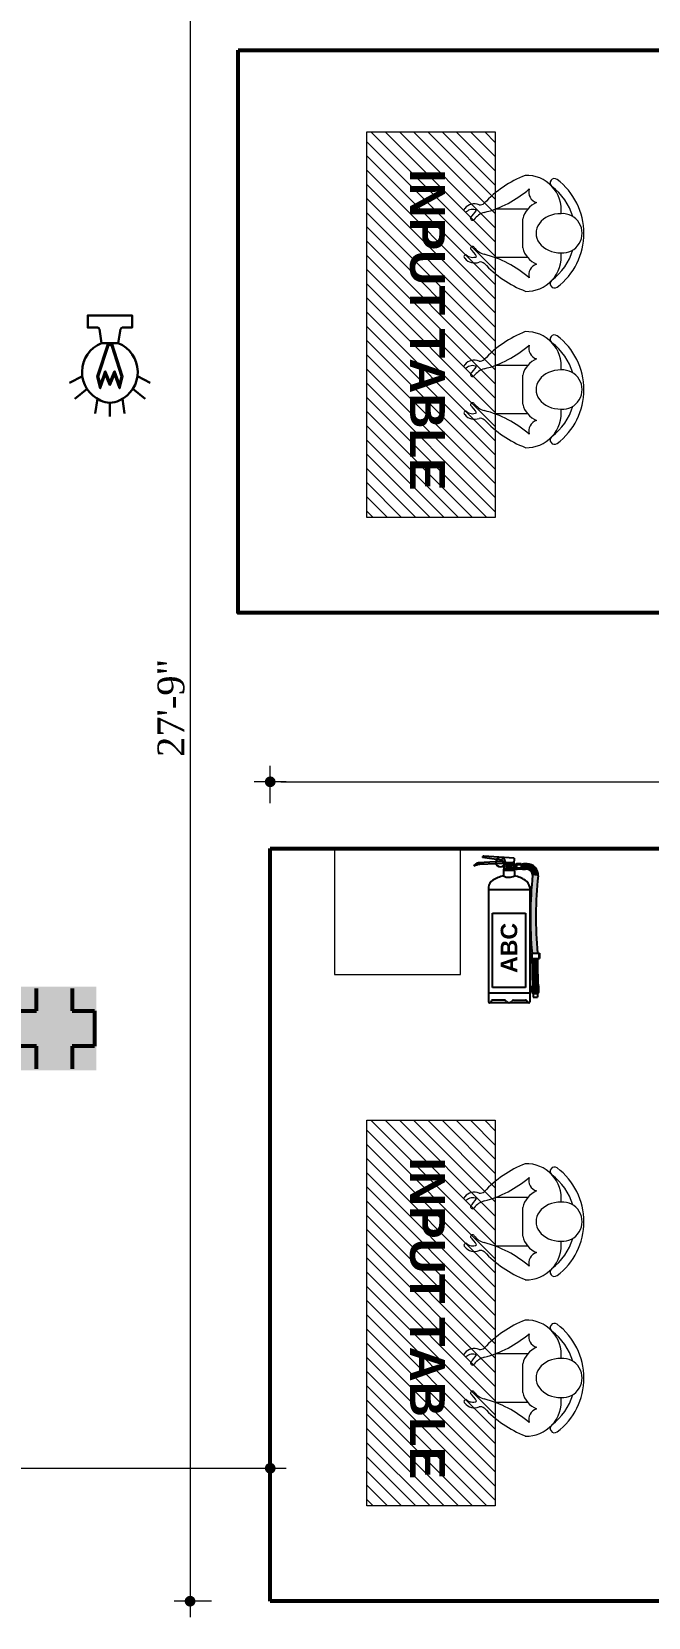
# Model space of a CAD drawing. Header units: inches. Extents: x -250485 to 735580, y -140410 to 288049.
# Drawn here: x 34338.6 to 34453.6, y 21478.6 to 21774.6 of the extents above; entities that cross this region are included whole.
import ezdxf

# ---------------------------------------------------------------- set-up
doc = ezdxf.new("R2010")
doc.units = ezdxf.units.IN
doc.header["$MEASUREMENT"] = 0
doc.header["$PDMODE"] = 35
doc.layers.get('0').update_dxf_attribs({"lineweight": 0})
doc.layers.get('Defpoints').update_dxf_attribs({"lineweight": 0})
for name, color, linetype, lineweight in [('COLUMN-2', 102, 'Continuous', 0), ('DIM 01', 250, 'Continuous', 9), ('Emergency Light', 251, 'Continuous', 15), ('Layer1', 134, 'Continuous', 0), ('MAN', 215, 'Continuous', 0), ('sheet', 7, 'Continuous', 15), ('Table', 244, 'Continuous', 0), ('TEXT-1', 7, 'Continuous', 0), ('wall', 7, 'Continuous', 0)]:
    doc.layers.add(name, color=color, linetype=linetype, lineweight=lineweight)
doc.layers.add('FIREACC', color=30, linetype='Continuous')
doc.layers.add('OUTSIDE', color=253, linetype='Continuous')
doc.styles.add('REG', font='times.ttf')
doc.styles.get("Standard").update_dxf_attribs({"font": 'arialbd.ttf', "height": 24})
doc.dimstyles.new('Dim-Pres', dxfattribs={"dimtxt": 5.5, "dimasz": 2, "dimexe": 1.5, "dimexo": 1.5, "dimgap": 1, "dimtad": 3, "dimdec": 0, "dimzin": 3, "dimdsep": 46, "dimlunit": 4, "dimtxsty": 'REG', "dimblk": 'point', "dimcen": 2, "dimclrd": 256, "dimclre": 256, "dimclrt": 7, "dimadec": 0, "dimazin": 0, "dimtfac": 0.75, "dimtdec": 0, "dimtmove": 1, "dimatfit": 3, "dimldrblk": 'point', "dimfxl": 0, "dimtolj": 1, "dimtzin": 0, "dimlwd": -1, "dimlwe": -1, "dimarcsym": 1})

# ---------------------------------------------------------------- blocks, each defined once
blk = doc.blocks.new('A$C0A385B62')
at = {"layer": 'MAN'}
for p, q in [((12.80305191420848, 13.80214196451243), (5.246626955540705, 13.80214196451243)), ((5.246626955540705, 8.742395382917035), (5.246626955540705, 13.80214196451243)), ((12.80305191420848, 8.742395382917035), (12.80305191420848, 13.80214196451243)), ((6.784432283155183, 9.500194757591544), (11.265246586594, 9.500194757591544))]:
    blk.add_line(p, q, dxfattribs=at)
for centre, major_axis, ratio, start_param, end_param in [((6.291864998795062, 17.02653517760746), (1.330345823937488, -1.330345823937491), 0.9999999999977816, 3.011755567882602, 4.336791129735035), ((5.391966378050707, 18.34442382934912), (0.2134425236567027, 0.2134425236567026), 0.9999999999974256, -0.9903661476277168, 1.743844077507616), ((6.722268590692692, 17.28868438648033), (1.014736198392688, 1.014736198392687), 0.9999999999994011, 1.590736801762065, 2.798432656722235), ((3.039559556335007, 20.8822419551766), (3.420265618158865, 3.420265618158862), 0.9999999999710878, 4.442781796797042, 4.759624155095366), ((6.683346309542682, 17.32390668227572), (0.2195165364007317, -0.2195165364007318), 0.9999999999550492, 6.040082380256673, 8.853084092341538), ((11.3663325602065, 17.32390668227572), (0.2195165364007318, 0.2195165364007317), 0.9999999999550492, 0.5716938684278416, 3.384695580512707), ((53.02784726960453, 68.45595026975613), (46.44218521651676, -46.44218521651679), 0.9999999991443549, 4.81195643080859, 4.835193538654237), ((12.65771249169847, 18.34442382934912), (0.2134425236567026, -0.2134425236567027), 0.9999999999974256, 1.397748576082175, 4.131958801217509), ((11.32741027905649, 17.28868438648033), (1.014736198392089, 1.014736198392089), 0.9999999999994885, -1.227636329928234, -0.0199404749671928), ((11.75781387095412, 17.02653517760746), (1.330345823936892, 1.33034582393689), 0.9999999999985387, -1.195198476144889, 0.1298370857076663), ((16.25948536622672, 2.738926605114556), (12.32887152460413, 12.32887152460411), 0.9999999999998435, 1.534760500018879, 1.981494527452173), ((-10.8353074302031, 19.75662907895139), (12.12609851486674, 12.12609851486672), 0.9999999999981142, -1.50016072850486, -1.035996806125609), ((3.521507891495275, 16.15331630651462), (0.7438983915993324, -0.7438983915993334), 0.999999999998362, 0.1201904508699337, 0.9031787789964641), ((8.738014996295531, 14.61653963441176), (2.185140766254475, -2.18514076625448), 0.9999999999983836, 3.016096205032031, 3.635716174250643), ((9.311663873453654, 14.61653963441176), (2.185140766254467, 2.185140766254466), 0.999999999996424, -0.4941235206615008, 0.1254964485580055), ((28.88498629995229, 19.75662907895139), (12.12609851483914, 12.12609851483913), 0.9999999999973719, 2.606793132918306, 3.070957055299133), ((14.52817097825391, 16.15331630651462), (0.7438983915994333, 0.7438983915994326), 0.9999999999981568, 2.23841387459333, 3.021402202719569), ((1.823762386735323, 2.738926605114556), (12.32887152460242, 12.32887152460241), 0.9999999999992137, -0.4106982006575655, 0.0360358267760297), ((5.405420545281231, 8.934852985392807), (3.824465016098026, -3.824465016098032), 0.9999999999988436, 3.892703976422086, 5.607303683974293), ((2.58651944003577, 6.861145151346589), (1.216868306365082, 1.21686830636508), 0.9999999999942101, -0.4917908428322868, 1.062111035292349), ((7.560825747681518, 5.985419404034928), (2.545234036173748, 2.545234036173744), 0.9999999999964052, 1.002801220004055, 1.96460807070512), ((9.041623876484664, 3.602354411410942), (1.943723e-10, 3.839603214756363), 0.7931162535891396, 4.700072118899566, 7.865365617326588), ((10.48885312206766, 5.985419404034928), (2.545234036164584, 2.545234036164582), 0.9999999999986894, -0.393811743911866, 0.5679951067929987), ((12.64425832446068, 8.934852985392807), (3.824465016096659, 3.824465016096656), 0.999999999998776, 3.823709888529261, 5.53207398434725), ((15.46315942971341, 6.861145151346589), (1.216868306364642, -1.216868306364644), 0.9999999999951636, 2.079481618297084, 3.63338349642168), ((1.210265428893761, 4.563088716834045), (0.4857340215551655, -0.4857340215551659), 0.9999999999895796, 1.452985512981384, 4.552068611643997), ((9.063361561591591, 10.50550035794413), (6.477965783192783, -6.47796578319279), 0.9999999999952726, 4.573278415513708, 5.207423431160726), ((9.02666349798892, 10.50551949737974), (6.477965783163669, -6.477965783163672), 0.9999999999950769, 5.787107780630661, 6.421252796283351), ((16.87070936117016, 4.575413284820115), (0.4752786104991503, 0.4752786104991493), 0.9999999999965778, -1.432728837689081, 1.708863815900708), ((9.02666349798892, 10.50551949737974), (7.428523004162264, 7.428523004162253), 0.999999999999676, 3.004593134476285, 4.850456469487568), ((9.04147259880483, 3.328248395865101), (2.159226453879345, -2.159226453879349), 0.9999999999947417, 3.851468289501696, 7.142929779361948)]:
    blk.add_ellipse(centre, major_axis=major_axis, ratio=ratio, start_param=start_param, end_param=end_param, dxfattribs=at)
blk = doc.blocks.new('er32')
at = {"lineweight": 53, "ltscale": 100000}
h = blk.add_hatch(color=98, dxfattribs=at)
h.paths.add_polyline_path([(-274598.7812167398, 140480.8244151031), (-274598.7812167398, 140402.5056517158), (-274520.4624533525, 140402.5056517158), (-274520.4624533525, 140480.8244151031)])
h.paths.add_polyline_path([(-274576.1972347049, 140479.1668751373), (-274543.0464353874, 140479.1668751373), (-274543.0464353874, 140458.2404330682), (-274522.1199933183, 140458.2404330682), (-274522.1199933183, 140425.0896337508), (-274543.0464353874, 140425.0896337508), (-274543.0464353874, 140404.1631916816), (-274576.1972347049, 140404.1631916816), (-274576.1972347049, 140425.0896337508), (-274597.123676774, 140425.0896337508), (-274597.123676774, 140458.2404330682), (-274576.1972347049, 140458.2404330682)], flags=16)
blk.add_hatch(color=7, dxfattribs=at).paths.add_polyline_path([(-274543.0464353874, 140425.0896337508), (-274522.1199933183, 140425.0896337508), (-274522.1199933183, 140458.2404330682), (-274543.0464353874, 140458.2404330682), (-274543.0464353874, 140479.1668751373), (-274576.1972347049, 140479.1668751373), (-274576.1972347049, 140458.2404330682), (-274597.123676774, 140458.2404330682), (-274597.123676774, 140425.0896337508), (-274576.1972347049, 140425.0896337508), (-274576.1972347049, 140404.1631916816), (-274543.0464353874, 140404.1631916816)])
at = {"color": 75, "lineweight": 53, "ltscale": 100000}
for p, q in [((-274576.1972347049, 140458.2404330682), (-274576.1972347049, 140479.1668751373)), ((-274543.0464353874, 140479.1668751373), (-274543.0464353874, 140458.2404330682)), ((-274597.123676774, 140425.0896337508), (-274597.123676774, 140458.2404330682)), ((-274597.123676774, 140458.2404330682), (-274576.1972347049, 140458.2404330682)), ((-274543.0464353874, 140458.2404330682), (-274522.1199933183, 140458.2404330682)), ((-274522.1199933183, 140458.2404330682), (-274522.1199933183, 140425.0896337508)), ((-274576.1972347049, 140425.0896337508), (-274597.123676774, 140425.0896337508)), ((-274576.1972347049, 140404.1631916816), (-274576.1972347049, 140425.0896337508)), ((-274522.1199933183, 140425.0896337508), (-274543.0464353874, 140425.0896337508)), ((-274543.0464353874, 140425.0896337508), (-274543.0464353874, 140404.1631916816))]:
    blk.add_line(p, q, dxfattribs=at)
blk = doc.blocks.new('A$C16DB04AD')
at = {"layer": 'Emergency Light', "color": 154, "lineweight": 30}
for p, q in [((-6.537825528983376, -14.3932823043433), (-9.586205916086328, -15.97797261748929)), ((6.53782552893972, -14.3932823043433), (9.58620591602812, -15.97797261748929)), ((-5.430884954985231, -17.39914926863275), (-8.325307155027986, -19.7678718053503)), ((5.430884954927024, -17.39914926863275), (8.32530715498433, -19.7678718053503)), ((-2.947855078673456, -19.77826723671751), (-3.460393636632944, -23.21708098362433)), ((-2.91038304567337e-11, -20.70360844238894), (-2.91038304567337e-11, -24)), ((2.9478550786298, -19.77826723671751), (3.460393636589288, -23.21708098362433))]:
    blk.add_line(p, q, dxfattribs=at)
blk.add_lwpolyline([(-1.99680266190262, -6.567560826137196), (-2.489697232274921, -3.279178763215896, 0.3712780056704896), (-2.944603238065611, -2.887376694125123), (-5.249217542688712, -2.887376694125123), (-5.249217542688712, 0), (5.249217542688712, 0), (5.249217542688712, -2.887376694125123), (2.944603238065611, -2.887376694125123, 0.3712780056704896), (2.489697232274921, -3.279178763215896), (1.99680266190262, -6.567560826137196)], format="xyb", dxfattribs=at)
at = {"layer": 'Emergency Light', "color": 1, "lineweight": 30}
blk.add_lwpolyline([(-0.4329040910961339, -6.573705076996703), (-3.010552231469774, -14.48153607931454), (-2.28318827264593, -17.27446631714702), (-1.096346872873255, -13.9076215242967), (0, -16.50271311466349), (1.096346872873255, -13.9076215242967), (2.283188272660482, -17.27446631714702), (3.010552231469774, -14.48153607931454), (0.4273372012394248, -6.573705076996703)], dxfattribs=at)
blk.add_lwpolyline([(0.4273372012394248, -7.282025628781412, 0.6903614861504281), (-0.4329040910961339, -7.282025628781412), (-2.747414040059084, -14.4957025636686), (-2.247088542950223, -16.41685110662365), (-1.117494048405206, -13.21240496687824), (0, -15.85755266516935), (1.117494048405206, -13.21240496687824), (2.247088542950223, -16.41685110662365), (2.747414040073636, -14.4957025636686), (0.4273372012394248, -7.282025628781412)], format="xyb", dxfattribs=at)
at = {"layer": 'Emergency Light', "color": 154, "lineweight": 30}
blk.add_lwpolyline([(-2.021739374991739, -6.577722929127049), (1.99680266190262, -6.567560826137196)], dxfattribs=at)
for centre, radius, start, end in [((0.7757337109651417, -13.40674541570479), 7.379797001880024, 112.0671366794404, 245.9766584055333), ((-0.7757337109651417, -13.40674541570479), 7.379797001880024, 294.0233415944667, 67.93286331978692), ((-2.91038304567337e-11, -15.96131014602724), 4.742298296318141, 241.9689034068913, 298.0310965931087)]:
    blk.add_arc(centre, radius, start, end, dxfattribs=at)
blk = doc.blocks.new('*U196')
at = {"layer": 'OUTSIDE', "linetype": 'Continuous'}
for points in [[(-100.1206953372707, 481.7628959296997), (-104.2268043597201, 460.2083003522725), (-78.87537294127681, 477.6231871184652)], [(-78.87537294127681, 477.6231871184652), (-104.2268043597201, 460.2083003522725), (-84.3459288340114, 462.3879306721428)], [(-84.3459288340114, 462.3879306721428), (-104.2268043597201, 460.2083003522725), (-76.57034182775351, 321.2396900399291)], [(-104.2268043597201, 460.2083003522725), (-96.56989949402782, 320.1477179046095), (-76.57034182775351, 321.2396900399291)], [(-85.32244999257654, 497.9639038159056), (-100.1206953372707, 481.7628959296997), (-46.58240458666305, 485.7524235246261)], [(-46.58240458666305, 485.7524235246261), (-100.1206953372707, 481.7628959296997), (-63.99665396971764, 484.0000000000001)], [(-63.99665396971764, 484.0000000000001), (-100.1206953372707, 481.7628959296997), (-78.87537294127681, 477.6231871184652)], [(-64.2268043597207, 504.0000000000002), (-85.32244999257654, 497.9639038159056), (-52.38917803358263, 503.4320951673892)], [(-52.38917803358263, 503.4320951673892), (-85.32244999257654, 497.9639038159056), (-46.5824045866631, 502.2475764753741)], [(-43.17033814828281, 502.2475764753741), (-85.32244999257654, 497.9639038159056), (-43.17033814828284, 485.7524235246261)], [(-85.32244999257654, 497.9639038159056), (-43.17033814828281, 502.2475764753741), (-46.5824045866631, 502.2475764753741)], [(-85.32244999257654, 497.9639038159056), (-46.58240458666305, 485.7524235246261), (-43.17033814828284, 485.7524235246261)], [(-52.38917803358263, 503.4320951673892), (-58.28826156381679, 504.0000000000002), (-64.2268043597207, 504.0000000000002)], [(-46.58240458666305, 485.7524235246261), (-63.99665396971764, 484.0000000000001), (-52.38917803358237, 484.5679048326111)], [(-52.38917803358237, 484.5679048326111), (-63.99665396971764, 484.0000000000001), (-58.28826156381629, 484.0000000000001)], [(-96.56989949402782, 320.1477179046095), (-102.4190117199102, 179.9999999999999), (-82.45553887509163, 180.0000000000001)], [(-76.57034182775351, 321.2396900399291), (-96.56989949402782, 320.1477179046095), (-82.45553887509163, 180.0000000000001)], [(-82.00619228560907, 159.9999999999999), (-102.8155253513701, 110.9931713836371), (-82.81042058501453, 110.993239492646)], [(-102.0072558220318, 160.0000000000015), (-102.8155253513701, 110.9931713836371), (-82.00619228560907, 159.9999999999999)], [(-102.8155253513701, 110.9931713836371), (-104.2268043597216, 61.99999999999989), (-84.21464371495358, 61.9999999999996)], [(-82.81042058501453, 110.993239492646), (-102.8155253513701, 110.9931713836371), (-84.21464371495358, 61.9999999999996)]]:
    blk.add_solid(points, dxfattribs=at)
blk = doc.blocks.new('*U195')
at = {"layer": 'OUTSIDE', "linetype": 'Continuous'}
for points in [[(-0.01933780452461054, 488.2986923115643), (-0.6676855718015552, 487.22540144927), (0.8515238589932892, 485.5167181619744)], [(-0.6676855718015552, 487.22540144927), (-0.2930877463059368, 486.0287458716072), (0.8515238589932892, 485.5167181619744)], [(0.3705905884929734, 499.8847790795911), (-0.01933780452461054, 488.2986923115643), (0.8515238589932892, 485.5167181619744)], [(0.8016827369949056, 499.8863108925835), (0.3705905884929734, 499.8847790795911), (0.8515238589932892, 485.5167181619744)], [(0.8515238589933176, 499.8864879945756), (0.8016827369949056, 499.8863108925835), (0.8515238589932892, 485.5167181619744)], [(1.232774885496724, 499.887842705576), (0.8515238589932892, 499.8864879945755), (1.705030789482493, 488.3048195635341)], [(0.8515238589932892, 499.8864879945755), (0.8515238589932893, 485.5167181619744), (1.705030789482493, 488.3048195635341)], [(1.705030789482493, 488.3048195635341), (0.8515238589932893, 485.5167181619744), (2.361092402477108, 487.2353573389602)], [(2.361092402477108, 487.2353573389602), (0.8515238589932893, 485.5167181619744), (1.993833588939787, 486.0356543533363)]]:
    blk.add_solid(points, dxfattribs=at)
blk = doc.blocks.new('ABC')
at = {"layer": 'FIREACC', "color": 11}
for p, q in [((-39154.19204668295, 31706.62705909893), (-39205.39162367093, 31703.89894118438)), ((-39153.33766387971, 31701.06069362111), (-39199.99731500426, 31699.52258059529)), ((-39151.59330838572, 31714.07389078449), (-39192.83654238311, 31719.86328388503)), ((-39100.52578184658, 31717.15782071524), (-39188.55683564542, 31723.56248788581)), ((-39133.80194438846, 31707.71352517192), (-39153.75372855439, 31706.65041443913)), ((-39127.25061941716, 31701.92064053296), (-39152.87694111628, 31701.07588112609)), ((-39135.74667292433, 31711.84946769456), (-39151.10331809489, 31714.00510989283)), ((-39133.68662152249, 31709.2986182217), (-39133.90656208075, 31706.27557290161)), ((-39126.79038690428, 31703.95205118143), (-39131.38394007014, 31703.70488870714)), ((-39129.36409206852, 31697.77945797917), (-39129.36409206853, 31701.19999923831)), ((-39129.36409206853, 31701.19999923831), (-39127.49562114671, 31701.19999923831)), ((-39129.36409206851, 31685.19999923829), (-39129.36409206852, 31697.07160677174)), ((-39127.03093799377, 31701.19999923831), (-39101.63590345851, 31701.19999923831)), ((-39105.90631603972, 31702.62424525912), (-39126.78989665373, 31701.93582803794)), ((-39105.9199006103, 31705.07501653001), (-39126.3459453066, 31703.97596497561)), ((-39106.03591806874, 31703.4803764256), (-39105.9199006103, 31705.07501653001)), ((-39102.22970825036, 31701.23949925229), (-39101.80010336092, 31707.14434491057)), ((-39100.52578184658, 31717.15782071524), (-39101.6867873204, 31701.19999923831)), ((-39101.63590345851, 31685.19999923831), (-39101.63590345851, 31701.19999923831)), ((-39099.49999776351, 31681.99999923831), (-39131.49999776351, 31681.99999923831)), ((-39131.49999776351, 31681.99999923831), (-39131.49999776351, 31665.99999923831)), ((-39100.2999977635, 31685.19999923831), (-39130.69999776351, 31685.19999923831)), ((-39130.69999776351, 31683.59999923831), (-39130.69999776351, 31681.99999923831)), ((-39100.2999977635, 31683.59999923831), (-39130.69999776351, 31683.59999923831)), ((-39100.2999977635, 31683.59999923831), (-39100.2999977635, 31681.99999923831)), ((-39099.49999776351, 31681.99999923831), (-39099.49999776351, 31665.99999923831)), ((-39175.49999776351, 31633.63535397852), (-39175.49999776351, 31300.61219740356)), ((-39055.49999776351, 31633.63535397852), (-39055.49999776351, 31300.61219740356)), ((-39128.75905149752, 31305.56047166483), (-39163.58056194439, 31305.56047166483)), ((-39102.24094402949, 31305.56047166483), (-39066.54083429548, 31305.56047166483))]:
    blk.add_line(p, q, dxfattribs=at)
for centre, radius in [((-39115.49999776351, 31693.19999923831), 8), ((-39115.49999776351, 31693.19999923831), 7.106572239385105), ((-39104.08230125732, 31703.33824174794), 0.8183474088935362)]:
    blk.add_circle(centre, radius, dxfattribs=at)
for centre, radius, start, end in [((-39201.91634147874, 31687.65097629961), 16.61547318652746, 102.0730947543689, 158.0786530559907), ((-39195.23302483872, 31655.61933604848), 44.16099345032107, 96.1933851022913, 120.0253941634977), ((-39188.84708701387, 31719.57303251658), 4, 85.83879822598405, 175.8387982264182), ((-39136.08029474403, 31709.47276904277), 2.4, 355.8387982264182, 82.00948928665606), ((-39131.51288885922, 31706.10142208053), 2.4, 175.8387982264182, 273.0799086225262), ((-39104.08230125732, 31703.33824174794), 1.958780465609198, 175.8387982264182, 355.8387982264182), ((-39149.40305505631, 31630.6111380338), 26.27158732819595, 119.5310539367202, 173.3898249423017), ((-39115.00431215687, 31581.13651165689), 86.4518314908062, 100.9999314663238, 123.2079516583439), ((-39130.69999776351, 31684.39999923831), 0.8, 90, 270), ((-39100.2999977635, 31684.39999923831), 0.8, 270, 90), ((-39115.99568337014, 31581.13651165689), 86.4518314908062, 56.7920483416561, 79.00006853367618), ((-39081.59694047071, 31630.6111380338), 26.27158732819595, 6.610175057698353, 60.46894606327978), ((-39171.32065762873, 31302.30766942699), 4.510156243896425, 202.0813790075031, 252.7663303763403), ((-39172.8753083378, 31302.41838571994), 4.445897769216369, 276.3773104451917, 340.9867885308898), ((-39160.01138328415, 31298.31903500475), 9.057213808747582, 135.2683196029056, 162.981042479239), ((-39164.01986158796, 31301.84476212091), 3.741588110906651, 83.25735356914021, 130.4173600919357), ((-39128.35648090833, 31298.78422512367), 6.788194182984941, 39.64174419386384, 93.39989353926579), ((-39115.84060730711, 31305.73914202869), 7.746634494490161, 199.8005553778552, 272.5200340672729), ((-39115.15938821991, 31305.73914202869), 7.746634494490161, 267.4799659327271, 340.1994446221448), ((-39102.64351461869, 31298.78422512367), 6.788194182984941, 86.60010646156651, 140.3582558061362), ((-39066.98013393905, 31301.84476212091), 3.741588110906651, 49.58263990806434, 96.74264643085979), ((-39070.98861224287, 31298.31903500475), 9.057213808747582, 17.018957520761, 44.7316803970944), ((-39058.12468718922, 31302.41838571994), 4.445897769216369, 199.0132114691102, 263.6226895548083), ((-39059.67933789828, 31302.30766942699), 4.510156243896425, 287.2336696236597, 337.9186209924969)]:
    blk.add_arc(centre, radius, start, end, dxfattribs=at)
at = {"layer": 'OUTSIDE', "color": 11}
for p, q in [((-39125.07811603921, 31706.35922440747), (-39126.91364298496, 31706.35922440747)), ((-39126.91364298496, 31705.67390555312), (-39125.07811603921, 31705.67390555312)), ((-39118.39181442143, 31695.00113498025), (-39120.29253031546, 31696.18497466893)), ((-39116.16978314581, 31689.43836007474), (-39118.23630685492, 31699.75865623116)), ((-39115.80499858471, 31697.91027340277), (-39116.1828033079, 31688.64385488913)), ((-39115.80499858471, 31697.91027340277), (-39115.46012486591, 31697.90904795237)), ((-39115.80499858471, 31697.91027340277), (-39115.46012486591, 31697.90904795237)), ((-39115.11525114711, 31697.90782250198), (-39115.46012486591, 31697.90904795237)), ((-39115.11525114711, 31697.90782250198), (-39114.80330843269, 31688.63895308756)), ((-39114.8302123812, 31689.43836007474), (-39112.76368867209, 31699.75865623116)), ((-39112.60818110558, 31695.00113498025), (-39110.70746521156, 31696.18497466893)), ((-39101.6867873204, 31701.19999923831), (-39102.22970825036, 31701.23949925229)), ((-39096.28250815769, 31699.4765599996), (-39101.63590345851, 31699.4765599996)), ((-39096.28250815769, 31699.4765599996), (-39096.28250815769, 31686.92343847701)), ((-39080.39707517143, 31698.87539422942), (-39091.96413105998, 31698.87539422942)), ((-39080.28250815769, 31697.7504390045), (-39091.96413105998, 31697.7504390045)), ((-39080.28250815769, 31701.19999923831), (-39091.66997563591, 31701.19999923831)), ((-39080.28250815769, 31701.19999923831), (-39080.28250815769, 31685.19999923831)), ((-39096.28250815769, 31695.46109384596), (-39101.63590345851, 31695.46109384596)), ((-39096.28250815769, 31690.93890463065), (-39101.63590345851, 31690.93890463065)), ((-39096.28250815769, 31686.92343847701), (-39101.63590345851, 31686.92343847701)), ((-39080.28250815769, 31688.64955947212), (-39091.96413105998, 31688.64955947212)), ((-39080.39707517143, 31687.5246042472), (-39091.96413105998, 31687.5246042472)), ((-39080.28250815769, 31685.19999923831), (-39091.66997563591, 31685.19999923831)), ((-39080.21129125111, 31686.60193805801), (-39077.55285500699, 31686.60193805801)), ((-39063.43733518854, 31685.19999923831), (-39068.18816942526, 31685.19999923831)), ((-39055.49999776351, 31625.99999923831), (-39175.49999776351, 31625.99999923831)), ((-39055.49999776351, 31325.99999923831), (-39175.49999776351, 31325.99999923831)), ((-39058.34311677516, 31297.99999923831), (-39172.65687875186, 31297.99999923831))]:
    blk.add_line(p, q, dxfattribs=at)
at = {"layer": 'OUTSIDE', "color": 1}
for p, q in [((-39080.21129125111, 31699.79806041861), (-39077.55285500699, 31699.79806041861)), ((-39063.43733518854, 31701.19999923831), (-39068.18816942526, 31701.19999923831)), ((-39163.49999776351, 31341.83166190606), (-39163.49999776351, 31557.83166190606)), ((-39163.49999776351, 31557.83166190606), (-39067.49999776351, 31557.83166190606)), ((-39067.49999776351, 31557.83166190606), (-39067.49999776351, 31341.83166190606)), ((-39055.49999776351, 31441.99999923831), (-39027.49999776351, 31441.99999923831)), ((-39055.49999776351, 31425.99999923831), (-39027.49999776351, 31425.99999923831)), ((-39049.50277595613, 31441.99999923831), (-39049.50277595613, 31425.99999923831)), ((-39029.57572400343, 31441.99999923831), (-39029.57572400343, 31425.99999923831)), ((-39027.49999776351, 31441.99999923831), (-39027.49999776351, 31425.99999923831)), ((-39067.49999776351, 31341.83166190606), (-39163.49999776351, 31341.83166190606)), ((-39049.03733518854, 31347.59999923831), (-39049.03733518854, 31345.99999923831)), ((-39049.03733518854, 31347.59999923831), (-39029.83733518854, 31347.59999923831)), ((-39048.55432335446, 31345.99999923831), (-39049.03733518854, 31345.99999923831)), ((-39049.03733518854, 31345.99999923831), (-39049.03733518854, 31328.03787390718)), ((-39048.55432335446, 31345.90454361033), (-39048.55432335446, 31328.03787390718)), ((-39043.31449978267, 31345.99999923831), (-39045.71449978267, 31345.99999923831)), ((-39045.71449978267, 31345.90454361033), (-39045.71449978267, 31328.03787390718)), ((-39043.31449978267, 31345.90454361033), (-39043.31449978267, 31328.03787390718)), ((-39040.63733518853, 31325.99999923831), (-39040.63733518853, 31345.99999923831)), ((-39040.63733518853, 31325.99999923831), (-39040.63733518853, 31345.99999923831)), ((-39040.63733518853, 31345.99999923831), (-39038.23733518853, 31345.99999923831)), ((-39038.23733518853, 31325.99999923831), (-39038.23733518853, 31345.99999923831)), ((-39035.5601705944, 31345.99999923831), (-39033.1601705944, 31345.99999923831)), ((-39035.5601705944, 31345.90454361033), (-39035.5601705944, 31328.03787390718)), ((-39033.1601705944, 31345.90454361033), (-39033.1601705944, 31328.03787390718)), ((-39030.32034702261, 31345.99999923831), (-39029.83733518854, 31345.99999923831)), ((-39030.32034702261, 31345.90454361033), (-39030.32034702261, 31328.03787390718)), ((-39029.83733518854, 31347.59999923831), (-39029.83733518854, 31345.99999923831)), ((-39029.83733518854, 31345.99999923831), (-39029.83733518854, 31328.03787390718)), ((-39047.43733518854, 31325.99999923831), (-39031.43733518854, 31325.99999923831)), ((-39046.23589596288, 31324.95759741132), (-39046.23589596288, 31325.99999923831)), ((-39032.6387744142, 31324.95759741132), (-39046.23589596288, 31324.95759741132)), ((-39045.72192282641, 31324.95759741132), (-39045.72192282641, 31313.99999923831)), ((-39033.15274755066, 31324.14891093996), (-39045.72192282641, 31324.14891093996)), ((-39045.72192282641, 31313.99999923831), (-39033.15274755066, 31313.99999923831)), ((-39033.15274755066, 31324.95759741132), (-39033.15274755066, 31313.99999923831)), ((-39032.6387744142, 31324.95759741132), (-39032.6387744142, 31325.99999923831))]:
    blk.add_line(p, q, dxfattribs=at)
at = {"layer": 'OUTSIDE', "color": 11}
for centre, radius, start, end in [((-39140.20968787685, 31705.92446233152), 14.00000000000002, 1.779574111614461, 358.9745276856144), ((-39140.20968787685, 31705.92446233152), 13.56348201375549, 1.836866051761991, 358.9415208775528), ((-39126.91364298496, 31706.01656498029), 0.3426594271722024, 90, 270), ((-39125.07811603921, 31706.01656498029), 0.3426594271722024, 270, 90), ((-39115.49999776351, 31693.19999923831), 5.646100121581375, 115.6307568330536, 148.083746106334), ((-39115.49999776351, 31693.19999923831), 3.406859777564114, 125.5002848650492, 148.083746106334), ((-39115.49999776351, 31693.19999923831), 3.406859777564114, 31.91625389366603, 54.49971513495079), ((-39115.49999776351, 31693.19999923831), 5.646100121581375, 31.91625389366603, 64.36924316694646), ((-39091.51548629448, 31693.75242791676), 7.44917348074163, 91.18834954247889, 129.7873234350234), ((-39089.6000277299, 31693.19999923831), 5.127912501300102, 117.45336272377, 242.5466372762301), ((-39091.89544105298, 31700.85419749495), 1.97999512139738, 181.0473647480879, 268.0118954183694), ((-39063.52483632067, 31668.98875281839), 32.21136526713467, 354.9737380662306, 89.84435767661657), ((-39118.01240389479, 31687.91048400103), 25.72906004705709, 238.384496914244, 275.6037811539796), ((-39115.49663495692, 31687.63415561575), 1.220786479507285, 124.1991240133483, 55.39369598900733), ((-39113.42881285848, 31689.82073157077), 27.59418740975647, 265.6954026968052, 300.3163192341918), ((-39091.51548629448, 31692.64757055986), 7.449173480741412, 230.2126765649766, 268.8116504575211), ((-39091.89544105298, 31685.54580098166), 1.97999512139738, 91.98810458163064, 178.9526352519122), ((-39066.23533879148, 31730.22266944483), 45.06500171984693, 255.4551605128194, 267.5163875206698), ((-39063.52939534454, 31668.97774636115), 16.22251409254758, 356.2273493750603, 89.6748539295784), ((-37883.35792403253, 31547.15804894139), 1170.230801470604, 174.0772933995791, 185.1556076093057)]:
    blk.add_arc(centre, radius, start, end, dxfattribs=at)
at = {"layer": 'OUTSIDE', "color": 1}
for centre, radius, start, end in [((-39066.23533879148, 31656.17732903178), 45.06500171984693, 92.48361247933018, 104.5448394871806), ((-37872.16963396689, 31546.59951943149), 1165.417478546644, 174.111323128172, 185.1493879122908), ((-35847.08952769632, 31458.9406632985), 3202.29372509093, 180.5893882551241, 181.9925205818197), ((-35847.08952769632, 31458.9406632985), 3186.29372509093, 180.5923479784195, 182.0025301060141), ((-39046.13728077352, 31328.66775586244), 2.967670279460564, 192.254120911816, 244.0190433603399), ((-39045.65426893945, 31328.66775586244), 2.967670279460564, 192.254120911816, 244.0190433603399), ((-39042.81444536767, 31328.66775586244), 2.967670279460564, 192.254120911816, 244.0190433603399), ((-39040.41444536766, 31328.66775586244), 2.967670279460564, 192.254120911816, 244.0190433603399), ((-39038.46022500941, 31328.66775586244), 2.967670279460564, 295.9809566396602, 347.745879088184), ((-39036.06022500941, 31328.66775586244), 2.967670279460564, 295.9809566396602, 347.745879088184), ((-39033.22040143763, 31328.66775586244), 2.967670279460564, 295.9809566396602, 347.745879088184), ((-39032.73738960355, 31328.66775586244), 2.967670279460564, 295.9809566396602, 347.745879088184)]:
    blk.add_arc(centre, radius, start, end, dxfattribs=at)
at = {"layer": 'OUTSIDE', "color": 11, "linetype": 'Continuous', "xscale": -0.8000000000029104, "yscale": 0.7999999999992724, "zscale": 0.7999999999999443}
blk.add_blockref('*U195', (-39114.81877867632, 31297.99999923831), dxfattribs=at)
at = {"layer": 'OUTSIDE', "color": 1, "linetype": 'Continuous', "xscale": -0.8000000000029104, "yscale": 0.7999999999992724, "zscale": 0.7999999999999443}
blk.add_blockref('*U196', (-39114.81877867632, 31297.99999923831), dxfattribs=at)
at = {"layer": 'sheet', "color": 5, "insert": (-39091, 31384.5), "char_height": 48, "width": 165, "attachment_point": 7, "rotation": 90.00000000000001}
blk.add_mtext('{\\C6;ABC}', dxfattribs=at)
blk = doc.blocks.new('dot')
at = {"color": 4}
for p, q in [((0, 1.5), (0, -1.5)), ((-1.5, 0), (1.5, 0))]:
    blk.add_line(p, q, dxfattribs=at)
at = {"color": 6, "const_width": 0.5}
blk.add_lwpolyline([(-0.25, 0, 1), (0.25, 0, 1)], format="xyb", close=True, dxfattribs=at)
blk = doc.blocks.new('point')
blk.add_blockref('dot', (0, 0))
blk = doc.blocks.new('*D763')
at = {"layer": 'Defpoints', "color": 0, "ltscale": 30, "transparency": 16777216}
for p in [(35302.0708619264, 21634.54356275065), (34383.07078644198, 21622.08700377202), (35302.0708619264, 21622.08700377202)]:
    blk.add_point(p, dxfattribs=at)
at = {"layer": 'Layer1', "ltscale": 30, "transparency": 16777216}
for p, q in [((34383.07078644198, 21630.54356275065), (34383.07078644198, 21636.04356275065)), ((35302.0708619264, 21630.54356275065), (35302.0708619264, 21636.04356275065)), ((34385.07078644198, 21634.54356275065), (35300.0708619264, 21634.54356275065))]:
    blk.add_line(p, q, dxfattribs=at)
at = {"layer": 'Layer1', "ltscale": 30, "transparency": 16777216, "xscale": 2, "yscale": 2, "zscale": 2, "rotation": 180}
blk.add_blockref('point', (34383.07078644198, 21634.54356275065), dxfattribs=at)
at = {"layer": 'Layer1', "ltscale": 30, "transparency": 16777216, "xscale": 2, "yscale": 2, "zscale": 2}
blk.add_blockref('point', (35302.0708619264, 21634.54356275065), dxfattribs=at)
at = {"layer": 'Layer1', "color": 7, "ltscale": 30, "transparency": 16777216, "insert": (34842.57082418419, 21638.094031388), "char_height": 5, "attachment_point": 5, "style": 'REG'}
blk.add_mtext('\\A1;76\'-7"', dxfattribs=at)
blk = doc.blocks.new('*D767')
at = {"layer": 'Defpoints', "color": 0, "ltscale": 30, "transparency": 16777216}
for p in [(34378.7131867531, 21815.08700377202), (34368.11865076056, 21481.59221320383), (34383.07078644198, 21481.59221320383)]:
    blk.add_point(p, dxfattribs=at)
at = {"layer": 'Layer1', "ltscale": 30, "transparency": 16777216}
for p, q in [((34372.11865076056, 21815.08700377202), (34366.61865076056, 21815.08700377202)), ((34368.11865076056, 21813.08700377202), (34368.11865076056, 21483.59221320383)), ((34372.11865076056, 21481.59221320383), (34366.61865076056, 21481.59221320383))]:
    blk.add_line(p, q, dxfattribs=at)
at = {"layer": 'Layer1', "ltscale": 30, "transparency": 16777216, "xscale": 2, "yscale": 2, "zscale": 2}
for p, rotation in [((34368.11865076056, 21815.08700377202), 90), ((34368.11865076056, 21481.59221320383), 270)]:
    blk.add_blockref('point', p, dxfattribs=dict(at, rotation=rotation))
at = {"layer": 'Layer1', "color": 7, "ltscale": 30, "transparency": 16777216, "insert": (34364.56818212321, 21648.33960848793), "char_height": 5, "attachment_point": 5, "rotation": 90, "style": 'REG'}
blk.add_mtext('\\A1;27\'-9"', dxfattribs=at)
blk = doc.blocks.new('*D777')
at = {"layer": 'Defpoints', "color": 0, "ltscale": 30, "transparency": 16777216}
for p in [(34198.07078644198, 21517.36251007908), (34383.07078644198, 21517.36251007908), (34383.07078644198, 21506.4041047543)]:
    blk.add_point(p, dxfattribs=at)
at = {"layer": 'Layer1', "ltscale": 30, "transparency": 16777216}
for p, q in [((34198.07078644198, 21510.4041047543), (34198.07078644198, 21504.9041047543)), ((34383.07078644198, 21510.4041047543), (34383.07078644198, 21504.9041047543)), ((34200.07078644198, 21506.4041047543), (34381.07078644198, 21506.4041047543)), ((34290.57078644198, 21506.4041047543), (34290.71763457276, 21490.74919402378)), ((34290.71763457276, 21490.74919402378), (34272.19636564703, 21490.74919402378))]:
    blk.add_line(p, q, dxfattribs=at)
at = {"layer": 'Layer1', "ltscale": 30, "transparency": 16777216, "xscale": 2, "yscale": 2, "zscale": 2, "rotation": 180}
blk.add_blockref('point', (34198.07078644198, 21506.4041047543), dxfattribs=at)
at = {"layer": 'Layer1', "ltscale": 30, "transparency": 16777216, "xscale": 2, "yscale": 2, "zscale": 2}
blk.add_blockref('point', (34383.07078644198, 21506.4041047543), dxfattribs=at)
at = {"layer": 'Layer1', "color": 7, "ltscale": 30, "transparency": 16777216, "insert": (34281.45700010989, 21494.29245285579), "char_height": 5, "attachment_point": 5, "style": 'REG'}
blk.add_mtext('\\A1;15\'-5"', dxfattribs=at)

msp = doc.modelspace()

# ---------------------------------------------------------------- hatches: boundary and pattern name
at = {"layer": 'Table'}
h = msp.add_hatch(dxfattribs=at)
h.set_pattern_fill('ANSI31', scale=15, angle=-270.0000000000001, style=0)
h.set_pattern_definition([(134.9999999999999, (21668.38987388911, -228077.0713738327), (-1.325825214724777, -1.325825214724775), [])])
h.paths.add_polyline_path([(34425.07112633862, 21755.87301664675), (34425.07112633862, 21683.87301664675), (34401.07112633862, 21683.87301664676), (34401.07112633862, 21755.87301664676)])
h.paths.add_polyline_path([(34405.62752635496, 21749.97119534252), (34405.62717961943, 21688.19015850858), (34419.02179080611, 21688.19008333361), (34419.02213754164, 21749.97112016755)], flags=24)
h = msp.add_hatch(dxfattribs=at)
h.set_pattern_fill('ANSI31', scale=15, angle=-270.0000000000001, style=0)
h.set_pattern_definition([(134.9999999999999, (21668.38987388911, -228261.5713738327), (-1.325825214724777, -1.325825214724775), [])])
h.paths.add_polyline_path([(34425.07112633862, 21571.37301664675), (34425.07112633862, 21499.37301664676), (34401.07112633862, 21499.37301664676), (34401.07112633862, 21571.37301664676)])
h.paths.add_polyline_path([(34405.62752635496, 21565.47119534252), (34405.62717961943, 21503.69015850858), (34419.02179080611, 21503.69008333361), (34419.02213754164, 21565.47112016755)], flags=24)

# ---------------------------------------------------------------- linework, layer by layer
at = {"layer": 'COLUMN-2', "color": 7}
msp.add_lwpolyline([(34395.07078644198, 21598.58700377202), (34418.57078644198, 21598.58700377202), (34418.57078644198, 21622.08700377202), (34395.07078644198, 21622.08700377202)], close=True, dxfattribs=at)
at = {"layer": 'Table', "color": 7}
for points in [[(34425.07112633862, 21755.87301664675), (34425.07112633862, 21683.87301664675), (34401.07112633862, 21683.87301664676), (34401.07112633862, 21755.87301664676)], [(34425.07112633862, 21571.37301664675), (34425.07112633862, 21499.37301664676), (34401.07112633862, 21499.37301664676), (34401.07112633862, 21571.37301664676)]]:
    msp.add_lwpolyline(points, close=True, dxfattribs=at)
at = {"layer": 'wall', "color": 75, "lineweight": 53, "ltscale": 100000}
for p, q in [((34383.07078644198, 21481.59221320383), (34383.07078644198, 21622.08700377202)), ((35302.0708619264, 21481.59221320383), (34383.07078644198, 21481.59221320383))]:
    msp.add_line(p, q, dxfattribs=at)
msp.add_lwpolyline([(34377.07078644198, 21771.08700377202), (35302.0708619264, 21771.08700377202), (35302.0708619264, 21666.09221320383), (34377.07078644198, 21666.09221320383)], close=True, dxfattribs=at)
msp.add_lwpolyline([(34383.07078644198, 21622.08700377202), (35302.0708619264, 21622.08700377202)], dxfattribs=at)

# ---------------------------------------------------------------- block references
at = {"layer": 'DIM 01', "color": 63, "lineweight": -2, "xscale": 0.2000000000007276, "yscale": 0.2000000000007276, "zscale": 0.2000000000007276}
msp.add_blockref('er32', (89254.72053504077, -6499.841387270269), dxfattribs=at)
at = {"layer": 'Emergency Light', "lineweight": 30, "xscale": 0.7868064756185049, "yscale": 0.7868064756185049, "zscale": 0.7868064756213451}
msp.add_blockref('A$C16DB04AD', (34353.15904980924, 21721.59063582527), dxfattribs=at)
at = {"layer": 'wall', "color": 7, "xscale": 1.199999999997089, "yscale": 1.199999999997089, "zscale": 1.199999999999999, "rotation": 90}
for p in [(34441.59976084805, 21726.0895282905), (34441.59976084805, 21696.91223888109), (34441.59976084805, 21541.5895282905), (34441.59976084805, 21512.41223888107)]:
    msp.add_blockref('A$C0A385B62', p, dxfattribs=at)
at = {"layer": 'wall', "color": 1, "lineweight": 53, "xscale": 0.06433683165232651, "yscale": 0.06433683165232651, "zscale": 0.06433683165094806}
msp.add_blockref('ABC', (36944.20190382973, 19579.68660053694), dxfattribs=at)

# ---------------------------------------------------------------- texts
at = {"layer": 'TEXT-1', "color": 7, "ltscale": 0.25, "char_height": 6.5, "width": 73.1895222565625, "attachment_point": 8, "rotation": 269.99967843720754}
for insert in [(34409.06578990567, 21718.9010873687), (34409.06578990567, 21534.4010873687)]:
    msp.add_mtext('INPUT TABLE', dxfattribs=dict(at, insert=insert))

# ---------------------------------------------------------------- dimensions: what is measured, and where the dimension line sits
at = {"layer": 'Layer1', "ltscale": 30}
dim = msp.add_linear_dim(base=(34368.11865076056, 21481.59221320383), p1=(34378.7131867531, 21815.08700377202), p2=(34383.07078644198, 21481.59221320383), angle=90, dimstyle='Dim-Pres', override={"dimtxt": 5, "dimfxl": 4, "dimfxlon": 1}, dxfattribs=at)
dim.commit()
dim.dimension.update_dxf_attribs({"geometry": '*D767', "text_midpoint": (34364.56818212321, 21648.33960848793)})
dim = msp.add_linear_dim(base=(35302.0708619264, 21634.54356275065), p1=(34383.07078644198, 21622.08700377202), p2=(35302.0708619264, 21622.08700377202), dimstyle='Dim-Pres', override={"dimtxt": 5, "dimfxl": 4, "dimfxlon": 1}, dxfattribs=at)
dim.commit()
dim.dimension.update_dxf_attribs({"geometry": '*D763', "text_midpoint": (34842.57082418419, 21638.094031388)})
dim = msp.add_linear_dim(base=(34383.07078644198, 21506.4041047543), p1=(34198.07078644198, 21517.36251007908), p2=(34383.07078644198, 21517.36251007908), dimstyle='Dim-Pres', override={"dimtxt": 5, "dimfxl": 4, "dimfxlon": 1}, dxfattribs=at)
dim.commit()
dim.dimension.update_dxf_attribs({"geometry": '*D777', "text_midpoint": (34289.71763457276, 21490.74919402378), "dimtype": 160})

doc.saveas('drawing.dxf')
